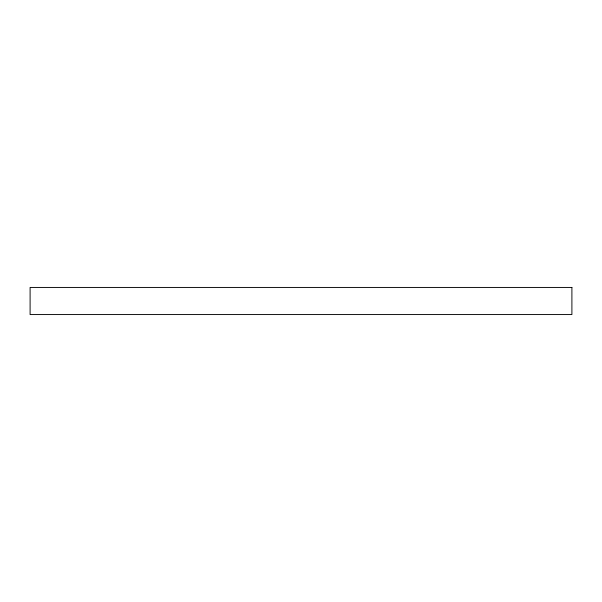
<?xml version="1.0" encoding="UTF-8"?>
<svg xmlns="http://www.w3.org/2000/svg" width="602" height="602" viewBox="0 0 602 602"><rect width="100%" height="100%" fill="white"/><g stroke="black" fill="none" stroke-linecap="round" stroke-linejoin="round"><path stroke-width="0.9" d="M571.9 287.44L30.1 287.44L30.1 314.56L571.9 314.56L571.9 287.44"/></g></svg>
